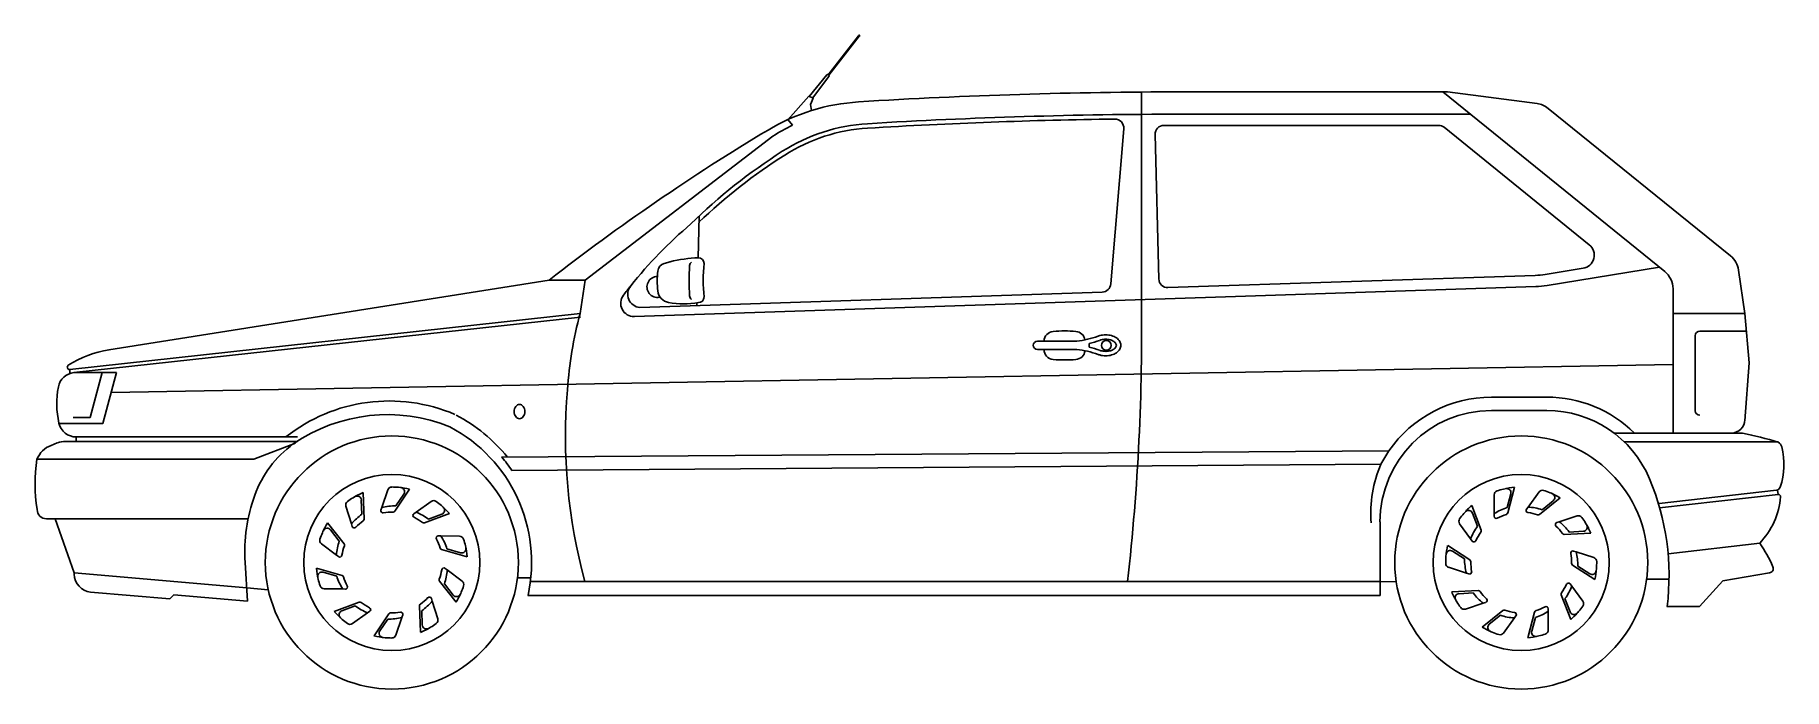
# Model space of a CAD drawing. Extents: x -0.85 to 3.31, y 0 to 1.56.
import ezdxf

# ---------------------------------------------------------------- set-up
doc = ezdxf.new("R2010")
doc.units = 0
doc.header["$MEASUREMENT"] = 0
doc.layers.get('0').update_dxf_attribs({"linetype": 'CONTINUOUS'})

msp = doc.modelspace()

# ---------------------------------------------------------------- linework, layer by layer
at = {"color": 9}
for p, q in [((1.1108, 1.5549), (1.0383, 1.4619)), ((1.1125, 1.5534), (1.04, 1.4606)), ((0.9935, 1.4101), (1.0351, 1.4616)), ((1.0403, 1.4575), (1.0016, 1.4063)), ((1.04, 1.4606), (1.0383, 1.4619)), ((0.9425, 1.355), (0.9926, 1.4106)), ((0.9926, 1.4106), (1.0027, 1.4058)), ((1.0027, 1.4058), (0.9967, 1.391)), ((0.9967, 1.391), (0.999, 1.3767)), ((1.7421, 1.3334), (1.7114, 0.9641)), ((1.8379, 1.3415), (2.4916, 1.3415)), ((2.5049, 1.3368), (2.8502, 1.0574)), ((1.8167, 1.3197), (1.8255, 0.9758)), ((2.7453, 0.9866), (2.8353, 1.0012)), ((1.8474, 0.9552), (2.7217, 0.9843)), ((0.5903, 0.908), (1.691, 0.9447)), ((-0.7667, 0.7606), (0.4483, 0.8936)), ((-0.7567, 0.7532), (0.4492, 0.8852)), ((3.1025, 0.6622), (3.1025, 0.8409)), ((3.224, 0.8515), (3.1131, 0.8515)), ((1.6601, 0.8136), (1.6601, 0.8224)), ((-0.718, 0.6464), (-0.6896, 0.7532)), ((-0.668, 0.7057), (3.0495, 0.7725)), ((2.6171, 0.6946), (2.7491, 0.6946)), ((-0.7584, 0.6464), (-0.718, 0.6464)), ((-0.751, 0.5999), (-0.2243, 0.5999)), ((-0.3285, 0.5469), (-0.2295, 0.5852)), ((2.9338, 0.5879), (3.3, 0.5879)), ((-0.844, 0.5469), (-0.3285, 0.5469)), ((0.2614, 0.5519), (2.3732, 0.5669)), ((2.3539, 0.535), (2.3732, 0.5669)), ((0.2857, 0.5202), (2.3539, 0.535)), ((-0.0658, 0.4043), (-0.0683, 0.4673)), ((-0.0238, 0.4318), (-0.0096, 0.474)), ((0.0074, 0.4232), (0.0424, 0.4757)), ((0.0099, 0.4359), (0.0287, 0.4641)), ((2.6238, 0.4173), (2.6238, 0.4619)), ((2.6544, 0.432), (2.6632, 0.4647)), ((2.6562, 0.4192), (2.6725, 0.4801)), ((2.7044, 0.433), (2.7305, 0.469)), ((3.2956, 0.4733), (3.0166, 0.4418)), ((3.2995, 0.4631), (3.0176, 0.4313)), ((-0.0961, 0.3929), (-0.1094, 0.4353)), ((-0.0712, 0.416), (-0.0726, 0.4498)), ((-0.0258, 0.4258), (-0.0238, 0.4318)), ((0.0524, 0.4172), (0.0576, 0.4209)), ((0.0576, 0.4209), (0.0938, 0.4466)), ((0.0778, 0.3955), (0.1369, 0.4174)), ((2.5929, 0.3778), (2.5703, 0.4368)), ((2.584, 0.3872), (2.5719, 0.4188)), ((2.6238, 0.411), (2.6238, 0.4173)), ((2.7007, 0.4278), (2.7044, 0.433)), ((2.7317, 0.4154), (2.7807, 0.4551)), ((2.7378, 0.4268), (2.7641, 0.4481)), ((-0.8013, 0.405), (-0.3421, 0.405)), ((-0.1138, 0.3459), (-0.1529, 0.3954)), ((-0.1251, 0.3522), (-0.1461, 0.3788)), ((-0.0942, 0.3868), (-0.0961, 0.3929)), ((0.0872, 0.4043), (0.119, 0.4161)), ((2.5678, 0.3573), (2.5416, 0.3933)), ((2.7728, 0.3963), (2.7788, 0.3982)), ((2.7788, 0.3982), (2.8211, 0.412)), ((2.8022, 0.3736), (2.836, 0.3753)), ((-0.1317, 0.3189), (-0.1674, 0.3454)), ((0.1106, 0.3642), (0.1169, 0.3642)), ((0.1169, 0.3642), (0.1614, 0.3637)), ((0.1312, 0.3334), (0.1638, 0.3242)), ((2.566, 0.3072), (2.5131, 0.3416)), ((2.5715, 0.3522), (2.5678, 0.3573)), ((2.7905, 0.368), (2.8535, 0.3713)), ((3.2558, 0.347), (3.0377, 0.3216)), ((-0.1266, 0.3151), (-0.1317, 0.3189)), ((0.1184, 0.3318), (0.1791, 0.3147)), ((2.5533, 0.3095), (2.5249, 0.328)), ((2.8103, 0.2951), (2.8632, 0.2606)), ((2.8125, 0.3283), (2.8186, 0.3264)), ((2.8186, 0.3264), (2.8609, 0.3127)), ((2.823, 0.2927), (2.8514, 0.2742)), ((-0.3455, 0.2409), (-0.7557, 0.2768)), ((-0.1184, 0.2705), (-0.1791, 0.2875)), ((-0.1312, 0.2689), (-0.1638, 0.2781)), ((0.1138, 0.2563), (0.1529, 0.2068)), ((0.1251, 0.2501), (0.1461, 0.2235)), ((0.1266, 0.2872), (0.1317, 0.2834)), ((0.1317, 0.2834), (0.1674, 0.2569)), ((2.3521, 0.2557), (0.3298, 0.2557)), ((2.5577, 0.2759), (2.5154, 0.2896)), ((2.5637, 0.2739), (2.5577, 0.2759)), ((2.8048, 0.25), (2.8085, 0.2449)), ((-0.1169, 0.2381), (-0.1614, 0.2385)), ((-0.1106, 0.238), (-0.1169, 0.2381)), ((0.0942, 0.2154), (0.0961, 0.2094)), ((0.0961, 0.2094), (0.1094, 0.1669)), ((2.5857, 0.2342), (2.5227, 0.231)), ((2.5741, 0.2286), (2.5403, 0.2269)), ((2.7834, 0.2244), (2.8059, 0.1655)), ((2.7923, 0.2151), (2.8044, 0.1834)), ((2.8085, 0.2449), (2.8347, 0.2089)), ((-0.0778, 0.2067), (-0.1369, 0.1848)), ((-0.0872, 0.1979), (-0.119, 0.1862)), ((-0.0576, 0.1814), (-0.0938, 0.1556)), ((-0.0524, 0.1851), (-0.0576, 0.1814)), ((-0.0074, 0.179), (-0.0424, 0.1266)), ((0.0238, 0.1704), (0.0096, 0.1282)), ((0.0258, 0.1764), (0.0238, 0.1704)), ((0.0658, 0.198), (0.0683, 0.135)), ((0.0712, 0.1863), (0.0726, 0.1524)), ((2.5975, 0.204), (2.5552, 0.1902)), ((2.6446, 0.1868), (2.5955, 0.1472)), ((2.6035, 0.206), (2.5975, 0.204)), ((2.6385, 0.1754), (2.6121, 0.1542)), ((2.6719, 0.1693), (2.6457, 0.1333)), ((2.6756, 0.1744), (2.6719, 0.1693)), ((2.7201, 0.1831), (2.7037, 0.1221)), ((2.7218, 0.1703), (2.713, 0.1376)), ((2.7525, 0.1912), (2.7525, 0.1849)), ((2.7525, 0.1849), (2.7525, 0.1404)), ((-0.0099, 0.1664), (-0.0287, 0.1382))]:
    msp.add_line(p, q, dxfattribs=at)
for p, q in [((1.7842, 1.4207), (1.7842, 0.9291)), ((1.8788, 1.421), (2.5126, 1.421)), ((2.5019, 1.421), (3.0298, 0.9939)), ((2.5126, 1.421), (2.7258, 1.3932)), ((2.7523, 1.3819), (3.1861, 1.0308)), ((0.9537, 1.3418), (0.9425, 1.3551)), ((1.8788, 1.368), (2.5675, 1.368)), ((0.4599, 0.9729), (0.9066, 1.3155)), ((0.7289, 1.0261), (0.7312, 1.1257)), ((0.6482, 1.0126), (0.6621, 1.0167)), ((2.7496, 0.9605), (3.0173, 1.004)), ((-0.6732, 0.8073), (0.3748, 0.9733)), ((0.4599, 0.9729), (0.3748, 0.9733)), ((0.4483, 0.8936), (0.4599, 0.9729)), ((0.5772, 0.8863), (2.7226, 0.9578)), ((3.2053, 0.9972), (3.2202, 0.894)), ((0.7262, 0.9125), (0.7263, 0.919)), ((3.0495, 0.6092), (3.0495, 0.9526)), ((3.2202, 0.894), (3.0495, 0.894)), ((3.2308, 0.7761), (3.2202, 0.894)), ((-0.7667, 0.7606), (-0.7667, 0.7508)), ((-0.7567, 0.7532), (-0.6554, 0.7532)), ((-0.6877, 0.6317), (-0.6554, 0.7532)), ((3.2308, 0.7761), (3.2201, 0.6385)), ((-0.792, 0.6317), (-0.6877, 0.6317)), ((2.6171, 0.6628), (2.7491, 0.6628)), ((-0.7962, 0.5855), (-0.8106, 0.5798)), ((-0.7765, 0.5893), (-0.2243, 0.5893)), ((-0.751, 0.5999), (-0.751, 0.5893)), ((2.909, 0.6092), (3.2149, 0.6092)), ((3.2995, 0.4631), (3.2984, 0.4736)), ((-0.8219, 0.405), (-0.8013, 0.405)), ((-0.8013, 0.405), (-0.7557, 0.2768)), ((2.3521, 0.2226), (2.3521, 0.3977)), ((-0.3435, 0.2088), (-0.3493, 0.3013)), ((-0.7557, 0.2768), (-0.7557, 0.2731)), ((0.2989, 0.2648), (0.3308, 0.2648)), ((2.3521, 0.2554), (2.3904, 0.2558)), ((2.9866, 0.2613), (3.04, 0.2618)), ((3.1125, 0.1964), (3.1683, 0.2576)), ((3.1683, 0.2576), (3.2789, 0.2764)), ((-0.5283, 0.2143), (-0.717, 0.2308)), ((-0.5191, 0.2241), (-0.5283, 0.2143)), ((-0.3435, 0.2088), (-0.5191, 0.2241)), ((-0.3455, 0.2409), (-0.294, 0.2362)), ((0.3241, 0.2226), (2.3521, 0.2226)), ((3.0345, 0.1964), (3.1125, 0.1964))]:
    msp.add_line(p, q)
for points in [[(1.6991, 0.843, 0.070213), (1.6848, 0.841, 0.026449), (1.681, 0.8397, 0.106894)], [(1.681, 0.7963, 0.026449), (1.6848, 0.795, 0.070213), (1.6991, 0.793, 0.070213), (1.7133, 0.795, 0.081966), (1.7245, 0.8003, 0.106894), (1.7326, 0.8089, 0.135143), (1.7351, 0.818, 0.135143), (1.7326, 0.8271, 0.106894), (1.7245, 0.8357, 0.081966), (1.7133, 0.841, 0.070213), (1.6991, 0.843, 0.070213)], [(1.6991, 0.8324, 0.070213), (1.6877, 0.8308, 0.026449), (1.685, 0.8299, 0.026449)], [(1.685, 0.8061, 0.026449), (1.6877, 0.8052, 0.070213), (1.6991, 0.8036, 0.070213), (1.7104, 0.8052, 0.081966), (1.7185, 0.809, 0.106894), (1.7235, 0.8144, 0.135143), (1.7245, 0.818, 0.135143), (1.7235, 0.8216, 0.106894), (1.7185, 0.827, 0.081966), (1.7104, 0.8308, 0.070213), (1.6991, 0.8324, 0.070213)]]:
    msp.add_lwpolyline(points, format="xyb", dxfattribs=at)
for points in [[(1.6301, 0.8279), (1.5367, 0.8279)], [(1.5367, 0.8082), (1.6301, 0.8082)]]:
    msp.add_lwpolyline(points, dxfattribs=at)
msp.add_lwpolyline([(0.2913, 0.6603, 0.075487), (0.2923, 0.6536, 0.085812), (0.295, 0.6483, 0.106062), (0.2993, 0.6445, 0.126759), (0.304, 0.6433, 0.126759), (0.3087, 0.6445, 0.106062), (0.313, 0.6483, 0.085812), (0.3157, 0.6536, 0.075487), (0.3167, 0.6603, 0.075487), (0.3157, 0.6669, 0.085812), (0.313, 0.6722, 0.106062), (0.3087, 0.676, 0.126759), (0.304, 0.6772, 0.126759), (0.2993, 0.676, 0.106062), (0.295, 0.6722, 0.085812), (0.2923, 0.6669, 0.075487)], format="xyb", close=True, dxfattribs=at)
for centre, radius in [((1.1123, 1.555), 0.00156), ((1.7007, 0.8178), 0.0117)]:
    msp.add_circle(centre, radius, dxfattribs=at)
for centre, radius in [((0, 0.3011), 0.3011), ((2.6881, 0.3011), 0.3011), ((2.6881, 0.3011), 0.3011), ((0, 0.3011), 0.2095), ((2.6881, 0.3011), 0.2095)]:
    msp.add_circle(centre, radius)
for centre, radius, start, end in [((1.0369, 1.4602), 0.00222, 51.0509, 141.0509), ((1.0386, 1.4588), 0.00222, 322.9276, 51.0509), ((1.1574, 0.9221), 0.4135, 93.4614, 122.5228), ((1.8788, -11.0044), 12.3618, 90.73269, 93.46141), ((1.721, 1.3352), 0.0212, 355.238, 90.7327), ((1.8379, 1.3203), 0.0212, 90, 181.4631), ((2.4916, 1.3203), 0.0212, 51.0182, 90), ((1.6552, 0.1413), 1.3395, 122.5228, 133.6377), ((2.8302, 1.0326), 0.0318, 279.2303, 51.0182), ((1.2128, 0.9717), 0.5054, 175.9091, 184.0945), ((0.7228, 1.0054), 0.0142, 130.1254, 170.6241), ((0.5934, 0.9396), 0.0318, 141.3037, 264.4053), ((1.6902, 0.9659), 0.0212, 271.9093, 355.238), ((1.8467, 0.9764), 0.0212, 181.4631, 271.9093), ((2.7155, 1.1698), 0.1856, 271.9093, 279.2303), ((0.7242, 0.9385), 0.0157, 190.6352, 227.312), ((1.5761, 0.8273), 0.0238, 94.8132, 178.787), ((1.6012, 0.5294), 0.3228, 85.1868, 94.8132), ((1.6263, 0.8273), 0.0238, 8.8156, 85.1868), ((1.6044, 1.0532), 0.2268, 276.4954, 289.7322), ((3.1131, 0.8409), 0.0106, 90, 180), ((1.5367, 0.818), 0.00985, 90, 270), ((1.5761, 0.808), 0.0238, 179.5897, 265.1868), ((1.6263, 0.808), 0.0238, 274.8132, 352.7776), ((1.6044, 0.5828), 0.2268, 70.2678, 83.5046), ((1.6044, 1.0532), 0.2374, 283.5669, 289.7322), ((1.6044, 0.5828), 0.2374, 70.2678, 76.4331), ((1.6012, 1.1059), 0.3228, 265.1868, 274.8132), ((-0.0061, 0.2891), 0.3964, 66.7617, 128.367), ((2.6171, 0.3977), 0.2969, 90, 145.2565), ((2.7491, 0.3977), 0.2969, 45.4036, 90), ((-0.0325, 0.3011), 0.397, 39.1683, 62.1109), ((3.1131, 0.6622), 0.0106, 180, 270), ((-0.0325, 0.3011), 0.3864, 34.5448, 40.4613), ((2.6271, 0.4187), 0.2969, 156.9472, 184.4824), ((0, 0.3011), 0.1797, 112.3392, 120.8405), ((-0.0825, 0.4494), 0.00995, 2.2988, 119.0924), ((-0.0002, 0.4708), 0.00995, 90.0634, 161.4054), ((0, 0.3011), 0.1797, 84.8405, 90.0634), ((0, 0.3011), 0.1797, 76.3392, 84.8405), ((0.0204, 0.4696), 0.00995, 326.2988, 83.0924), ((2.6337, 0.4619), 0.00995, 108.7022, 180.0442), ((2.6881, 0.3011), 0.1797, 103.4793, 108.7022), ((2.6881, 0.3011), 0.1797, 94.978, 103.4793), ((2.6536, 0.4673), 0.00995, 344.9376, 101.7312), ((2.7386, 0.4631), 0.00995, 72.7022, 144.0442), ((2.6881, 0.3011), 0.1797, 67.4793, 72.7022), ((2.6881, 0.3011), 0.1797, 58.978, 67.4793), ((2.7579, 0.4558), 0.00995, 308.9376, 65.7312), ((-0.0999, 0.4383), 0.00995, 126.0634, 197.4054), ((0, 0.3011), 0.1797, 120.8405, 126.0634), ((-0.0211, 0.4242), 0.00498, 161.4054, 279.7328), ((0.0073, 0.316), 0.1199, 88.7621, 105.0432), ((0, 0.3011), 0.1199, 88.4903, 99.7328), ((0.0033, 0.426), 0.00498, 268.4903, 326.2988), ((0.0553, 0.4131), 0.00498, 125.4054, 243.7328), ((0.0147, 0.3089), 0.1199, 52.7621, 69.0432), ((0.0996, 0.4385), 0.00995, 54.0634, 125.4054), ((0, 0.3011), 0.1797, 48.8405, 54.0634), ((0, 0.3011), 0.1797, 40.3392, 48.8405), ((0.1155, 0.4254), 0.00995, 290.2988, 47.0924), ((2.6881, 0.3011), 0.1797, 139.4793, 144.7022), ((2.6881, 0.3011), 0.1797, 130.978, 139.4793), ((2.5626, 0.4153), 0.00995, 20.9376, 137.7312), ((2.6903, 0.3176), 0.1199, 107.4009, 123.682), ((2.6513, 0.4205), 0.00498, 287.1291, 344.9376), ((2.7047, 0.4249), 0.00498, 144.0442, 262.3716), ((2.6881, 0.3011), 0.1199, 71.1291, 82.3716), ((2.6996, 0.3131), 0.1199, 71.4009, 87.682), ((0, 0.3011), 0.1797, 148.3392, 156.8405), ((-0.1539, 0.3726), 0.00995, 38.2988, 155.0924), ((-0.0028, 0.3175), 0.1199, 124.7621, 141.0432), ((-0.0894, 0.3883), 0.00498, 197.4054, 315.7328), ((0, 0.3011), 0.1199, 124.4903, 135.7328), ((-0.0707, 0.4041), 0.00498, 304.4903, 2.2988), ((0, 0.3011), 0.1199, 52.4903, 63.7328), ((0.0761, 0.4002), 0.00498, 232.4903, 290.2988), ((2.5496, 0.3992), 0.00995, 144.7022, 216.0442), ((2.6802, 0.3157), 0.1199, 143.4009, 159.682), ((2.5882, 0.3761), 0.00498, 323.1291, 20.9376), ((2.6288, 0.411), 0.00498, 180.0442, 298.3716), ((2.6881, 0.3011), 0.1199, 107.1291, 118.3716), ((2.7285, 0.4193), 0.00498, 251.1291, 308.9376), ((2.7743, 0.3915), 0.00498, 108.0442, 226.3716), ((2.6881, 0.3011), 0.1199, 35.1291, 46.3716), ((2.7044, 0.3041), 0.1199, 35.4009, 51.682), ((2.8242, 0.4025), 0.00995, 36.7022, 108.0442), ((2.6881, 0.3011), 0.1797, 31.4793, 36.7022), ((2.8355, 0.3853), 0.00995, 272.9376, 29.7312), ((2.6881, 0.3011), 0.1797, 22.978, 31.4793), ((-0.1615, 0.3534), 0.00995, 162.0634, 233.4054), ((0, 0.3011), 0.1797, 156.8405, 162.0634), ((-0.0119, 0.3127), 0.1199, 160.7621, 177.0432), ((0, 0.3011), 0.1199, 160.4903, 171.7328), ((-0.1177, 0.3428), 0.00498, 340.4903, 38.2988), ((0.1106, 0.3592), 0.00498, 89.4054, 207.7328), ((0, 0.3011), 0.1199, 16.4903, 27.7328), ((0.1198, 0.3366), 0.00498, 196.4903, 254.2988), ((0.0164, 0.2988), 0.1199, 16.7621, 33.0432), ((0.1613, 0.3537), 0.00995, 18.0634, 89.4054), ((0.1665, 0.3338), 0.00995, 254.2988, 11.0924), ((0, 0.3011), 0.1797, 12.8405, 18.0634), ((0, 0.3011), 0.1797, 4.3392, 12.8405), ((2.6881, 0.3011), 0.1797, 166.978, 175.4793), ((2.5755, 0.3551), 0.00498, 216.0442, 334.3716), ((2.6881, 0.3011), 0.1199, 143.1291, 154.3716), ((2.7903, 0.373), 0.00498, 215.1291, 272.9376), ((-0.1236, 0.3191), 0.00498, 233.4054, 351.7328), ((2.6881, 0.3011), 0.1797, 175.4793, 180.7022), ((2.5184, 0.299), 0.00995, 180.7022, 252.0442), ((2.5194, 0.3197), 0.00995, 56.9376, 173.7312), ((2.6732, 0.3083), 0.1199, 179.4009, 195.682), ((2.5632, 0.303), 0.00498, 359.1291, 56.9376), ((2.6881, 0.3011), 0.1199, 179.1291, 190.3716), ((2.811, 0.3236), 0.00498, 72.0442, 190.3716), ((2.6881, 0.3011), 0.1199, 359.1291, 10.3716), ((2.813, 0.2992), 0.00498, 179.1291, 236.9376), ((2.7031, 0.294), 0.1199, 359.4009, 15.682), ((2.8578, 0.3032), 0.00995, 0.7022, 72.0442), ((2.6881, 0.3011), 0.1797, 355.4793, 0.7022), ((0, 0.3011), 0.1797, 184.3392, 192.8405), ((-0.1665, 0.2685), 0.00995, 74.2988, 191.0924), ((0, 0.3011), 0.1797, 192.8405, 198.0634), ((-0.0164, 0.3035), 0.1199, 196.7621, 213.0432), ((-0.1198, 0.2657), 0.00498, 16.4903, 74.2988), ((0, 0.3011), 0.1199, 196.4903, 207.7328), ((0.1177, 0.2594), 0.00498, 160.4903, 218.2988), ((0, 0.3011), 0.1199, 340.4903, 351.7328), ((0.1236, 0.2832), 0.00498, 53.4054, 171.7328), ((0.0119, 0.2896), 0.1199, 340.7621, 357.0432), ((0.1615, 0.2489), 0.00995, 342.0634, 53.4054), ((2.5653, 0.2786), 0.00498, 252.0442, 10.3716), ((2.8007, 0.2471), 0.00498, 36.0442, 154.3716), ((2.8568, 0.2826), 0.00995, 236.9376, 353.7312), ((2.6881, 0.3011), 0.1797, 346.978, 355.4793), ((-0.1613, 0.2485), 0.00995, 198.0634, 269.4054), ((-0.1106, 0.243), 0.00498, 269.4054, 27.7328), ((0, 0.3011), 0.1199, 304.4903, 315.7328), ((0.0028, 0.2848), 0.1199, 304.7621, 321.0432), ((0.0894, 0.2139), 0.00498, 17.4054, 135.7328), ((0.1539, 0.2297), 0.00995, 218.2988, 335.0924), ((0, 0.3011), 0.1797, 328.3392, 336.8405), ((0, 0.3011), 0.1797, 336.8405, 342.0634), ((2.6881, 0.3011), 0.1797, 202.978, 211.4793), ((2.5408, 0.217), 0.00995, 92.9376, 209.7312), ((2.6718, 0.2981), 0.1199, 215.4009, 231.682), ((2.586, 0.2293), 0.00498, 35.1291, 92.9376), ((2.6881, 0.3011), 0.1199, 215.1291, 226.3716), ((2.602, 0.2107), 0.00498, 288.0442, 46.3716), ((2.7881, 0.2262), 0.00498, 143.1291, 200.9376), ((2.6881, 0.3011), 0.1199, 323.1291, 334.3716), ((2.696, 0.2866), 0.1199, 323.4009, 339.682), ((2.8266, 0.2031), 0.00995, 324.7022, 36.0442), ((0, 0.3011), 0.1797, 220.3392, 228.8405), ((-0.1155, 0.1768), 0.00995, 110.2988, 227.0924), ((-0.0147, 0.2934), 0.1199, 232.7621, 249.0432), ((-0.0761, 0.202), 0.00498, 52.4903, 110.2988), ((0, 0.3011), 0.1199, 232.4903, 243.7328), ((-0.0553, 0.1891), 0.00498, 305.4054, 63.7328), ((-0.0073, 0.2862), 0.1199, 268.7621, 285.0432), ((-0.0033, 0.1763), 0.00498, 88.4903, 146.2988), ((0, 0.3011), 0.1199, 268.4903, 279.7328), ((0.0211, 0.178), 0.00498, 341.4054, 99.7328), ((0.0707, 0.1982), 0.00498, 124.4903, 182.2988), ((0.0999, 0.1639), 0.00995, 306.0634, 17.4054), ((2.6881, 0.3011), 0.1797, 211.4793, 216.7022), ((2.5521, 0.1997), 0.00995, 216.7022, 288.0442), ((2.6767, 0.2891), 0.1199, 251.4009, 267.682), ((2.6477, 0.1829), 0.00498, 71.1291, 128.9376), ((2.6881, 0.3011), 0.1199, 251.1291, 262.3716), ((2.6716, 0.1773), 0.00498, 324.0442, 82.3716), ((2.7249, 0.1818), 0.00498, 107.1291, 164.9376), ((2.686, 0.2847), 0.1199, 287.4009, 303.682), ((2.6881, 0.3011), 0.1199, 287.1291, 298.3716), ((2.7475, 0.1912), 0.00498, 0.0442, 118.3716), ((2.8137, 0.187), 0.00995, 200.9376, 317.7312), ((2.6881, 0.3011), 0.1797, 310.978, 319.4793), ((2.6881, 0.3011), 0.1797, 319.4793, 324.7022), ((0, 0.3011), 0.1797, 228.8405, 234.0634), ((-0.0996, 0.1637), 0.00995, 234.0634, 305.4054), ((0, 0.3011), 0.1797, 256.3392, 264.8405), ((-0.0204, 0.1327), 0.00995, 146.2988, 263.0924), ((0.0002, 0.1314), 0.00995, 270.0634, 341.4054), ((0, 0.3011), 0.1797, 292.3392, 300.8405), ((0.0825, 0.1528), 0.00995, 182.2988, 299.0924), ((0, 0.3011), 0.1797, 300.8405, 306.0634), ((2.6881, 0.3011), 0.1797, 238.978, 247.4793), ((2.6184, 0.1464), 0.00995, 128.9376, 245.7312), ((2.6881, 0.3011), 0.1797, 247.4793, 252.7022), ((2.6377, 0.1391), 0.00995, 252.7022, 324.0442), ((2.6881, 0.3011), 0.1797, 274.978, 283.4793), ((2.7226, 0.135), 0.00995, 164.9376, 281.7312), ((2.6881, 0.3011), 0.1797, 283.4793, 288.7022), ((2.7425, 0.1404), 0.00995, 288.7022, 0.0442), ((0, 0.3011), 0.1797, 264.8405, 270.0634)]:
    msp.add_arc(centre, radius, start, end, dxfattribs=at)
for centre, radius, start, end in [((1.8788, -11.0044), 12.4255, 90, 93.54246), ((1.1406, 0.921), 0.4772, 93.5425, 120.9249), ((2.7189, 1.3407), 0.053, 51.0182, 82.5729), ((1.1574, 0.9221), 0.4666, 115.8918, 122.5228), ((1.1574, 0.9221), 0.4241, 93.4614, 122.5228), ((1.8788, -11.0044), 12.3724, 90, 93.46141), ((3.5377, -3.0803), 5.1416, 120.9249, 127.9639), ((1.6552, 0.1413), 1.3501, 122.5228, 134.3425), ((1.4127, 0.2834), 1.0815, 130.4085, 141.3037), ((0.6541, 0.9923), 0.0212, 106.3204, 173.4348), ((0.7362, 0.7334), 0.2928, 91.2574, 104.6645), ((0.7298, 1.0128), 0.0134, 0, 90), ((1.1371, 0.9729), 0.396, 174.2124, 185.7876), ((3.1528, 0.9896), 0.053, 8.2145, 51.0182), ((1.4127, 0.2834), 1.0815, 141.3037, 142.7926), ((0.6322, 0.9568), 0.0249, 90.4653, 281.3947), ((0.8396, 0.9709), 0.2079, 173.4348, 186.4831), ((2.7155, 1.1698), 0.2121, 271.9093, 279.2303), ((2.9964, 0.9526), 0.053, 0, 51.0182), ((0.5766, 0.9181), 0.0318, 142.7926, 271.0226), ((0.6646, 0.951), 0.0318, 186.4831, 259.3725), ((0.6948, 1.112), 0.1956, 259.3725, 280.2922), ((0.7298, 0.9329), 0.0134, 270, 0), ((-3.5374, 0.8521), 5.3221, 353.5657, 0.8287), ((1.314, 0.6564), 0.8976, 164.6789, 176.443), ((-0.6342, 0.5594), 0.251, 98.924, 122.7846), ((-0.7521, 0.711), 0.0424, 96.2467, 169.0921), ((-0.7672, 0.7659), 0.0053, 122.7846, 276.2467), ((-0.5878, 0.6794), 0.2097, 169.0921, 192.7883), ((1.7084, 0.5994), 1.2952, 175.007, 195.3894), ((-0.751, 0.6423), 0.0424, 192.7883, 270), ((-0.0105, 0.2582), 0.3948, 67.8668, 124.5881), ((2.6171, 0.3977), 0.2651, 90, 180), ((2.7491, 0.3977), 0.2651, 22.7467, 90), ((3.1883, 0.641), 0.0318, 270, 0), ((-0.7765, 0.5363), 0.053, 90, 111.7636), ((-0.0824, 0.3732), 0.2593, 125.9358, 160.1583), ((-0.0325, 0.3011), 0.3652, 347.5813, 62.1109), ((2.9015, -0.8215), 1.4645, 74.2156, 77.6438), ((3.2877, 0.5706), 0.0212, 14.7418, 54.4491), ((-0.4913, 0.4889), 0.358, 170.6718, 189.9201), ((-0.7909, 0.5254), 0.0578, 109.8846, 158.172), ((3.1494, 0.5342), 0.1642, 340.8798, 14.7418), ((2.4422, 0.2691), 0.5978, 353.0156, 22.7467), ((0.0477, 0.326), 0.3977, 160.1169, 183.5637), ((3.2946, 0.4839), 0.0106, 275.7473, 340.8798), ((3.3, 0.4578), 0.0053, 355.4102, 95.7473), ((-0.8219, 0.4272), 0.0222, 180, 270), ((3.1254, 0.4718), 0.1804, 316.2421, 355.4102), ((3.024, 0.1797), 0.2858, 22.9238, 35.8294), ((-0.7133, 0.2731), 0.0424, 180, 264.9962), ((3.2775, 0.2869), 0.0106, 277.3843, 22.9238)]:
    msp.add_arc(centre, radius, start, end)

doc.saveas('drawing.dxf')
